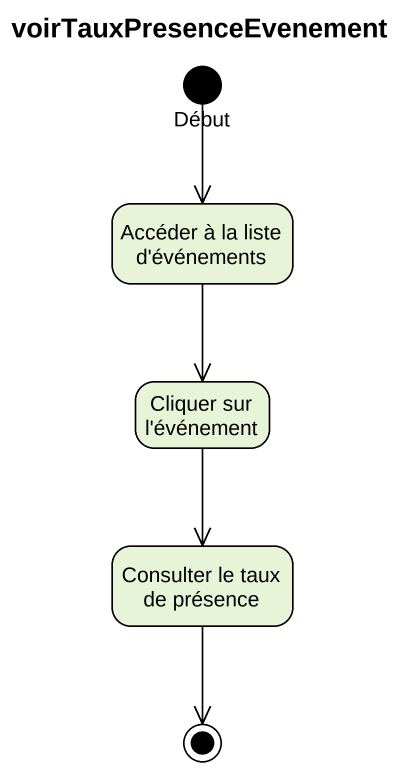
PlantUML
@startuml
title voirTauxPresenceEvenement
hide empty description
state Début <<start>>
state "Accéder à la liste d'événements" as Accéder_à_la_liste_d
state "Cliquer sur l'événement" as Cliquer_sur_l_événement
state "Consulter le taux de présence" as Consulter_le_taux_de
Début --> Accéder_à_la_liste_d
Accéder_à_la_liste_d --> Cliquer_sur_l_événement
Cliquer_sur_l_événement --> Consulter_le_taux_de
Consulter_le_taux_de --> [*]
@enduml
